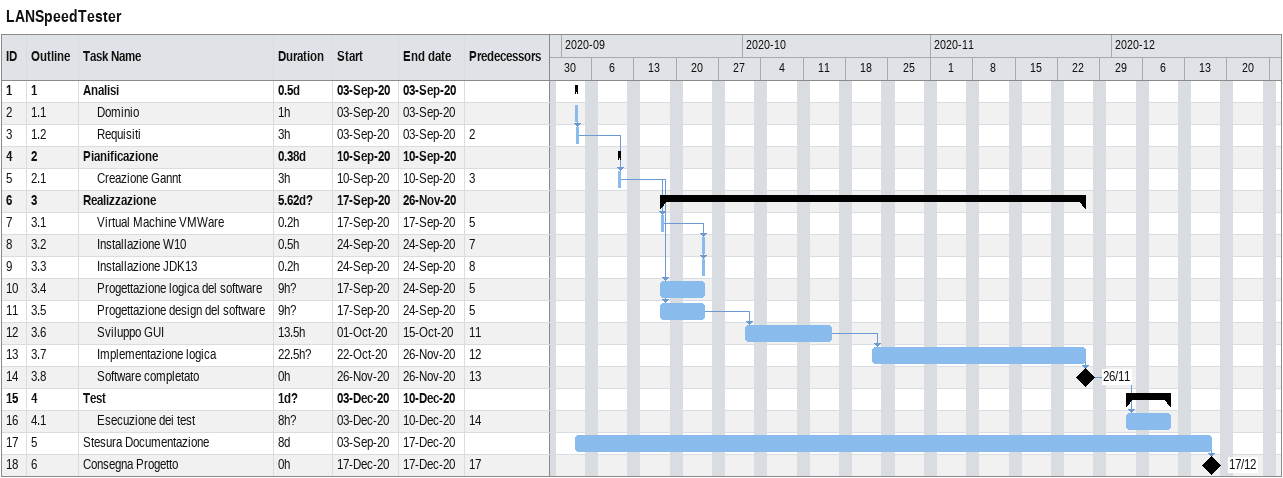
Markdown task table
LANSpeedTester

| ID | WBS | Task | Duration | Start | Finish | Predecessors |
|---|---|---|---|---|---|---|
| 1 | 1 | **Analisi** | 0.5d | 2020-09-03 | 2020-09-03 |  |
| 2 | 1.1 | Dominio | 1h | 2020-09-03 | 2020-09-03 |  |
| 3 | 1.2 | Requisiti | 3h | 2020-09-03 | 2020-09-03 | 2 |
| 4 | 2 | **Pianificazione** | 0.38d | 2020-09-10 | 2020-09-10 |  |
| 5 | 2.1 | Creazione Gannt | 3h | 2020-09-10 | 2020-09-10 | 3 |
| 6 | 3 | **Realizzazione** | 5.62d? | 2020-09-17 | 2020-11-26 |  |
| 7 | 3.1 | Virtual Machine VMWare | 0.2h | 2020-09-17 | 2020-09-17 | 5 |
| 8 | 3.2 | Installazione W10 | 0.5h | 2020-09-24 | 2020-09-24 | 7 |
| 9 | 3.3 | Installazione JDK13 | 0.2h | 2020-09-24 | 2020-09-24 | 8 |
| 10 | 3.4 | Progettazione logica del software | 9h? | 2020-09-17 | 2020-09-24 | 5 |
| 11 | 3.5 | Progettazione design del software | 9h? | 2020-09-17 | 2020-09-24 | 5 |
| 12 | 3.6 | Sviluppo GUI | 13.5h | 2020-10-01 | 2020-10-15 | 11 |
| 13 | 3.7 | Implementazione logica | 22.5h? | 2020-10-22 | 2020-11-26 | 12 |
| 14 | 3.8 | Software completato | 0h | 2020-11-26 | 2020-11-26 | 13 |
| 15 | 4 | **Test** | 1d? | 2020-12-03 | 2020-12-10 |  |
| 16 | 4.1 | Esecuzione dei test | 8h? | 2020-12-03 | 2020-12-10 | 14 |
| 17 | 5 | Stesura Documentazione | 8d | 2020-09-03 | 2020-12-17 |  |
| 18 | 6 | Consegna Progetto | 0h | 2020-12-17 | 2020-12-17 | 17 |
